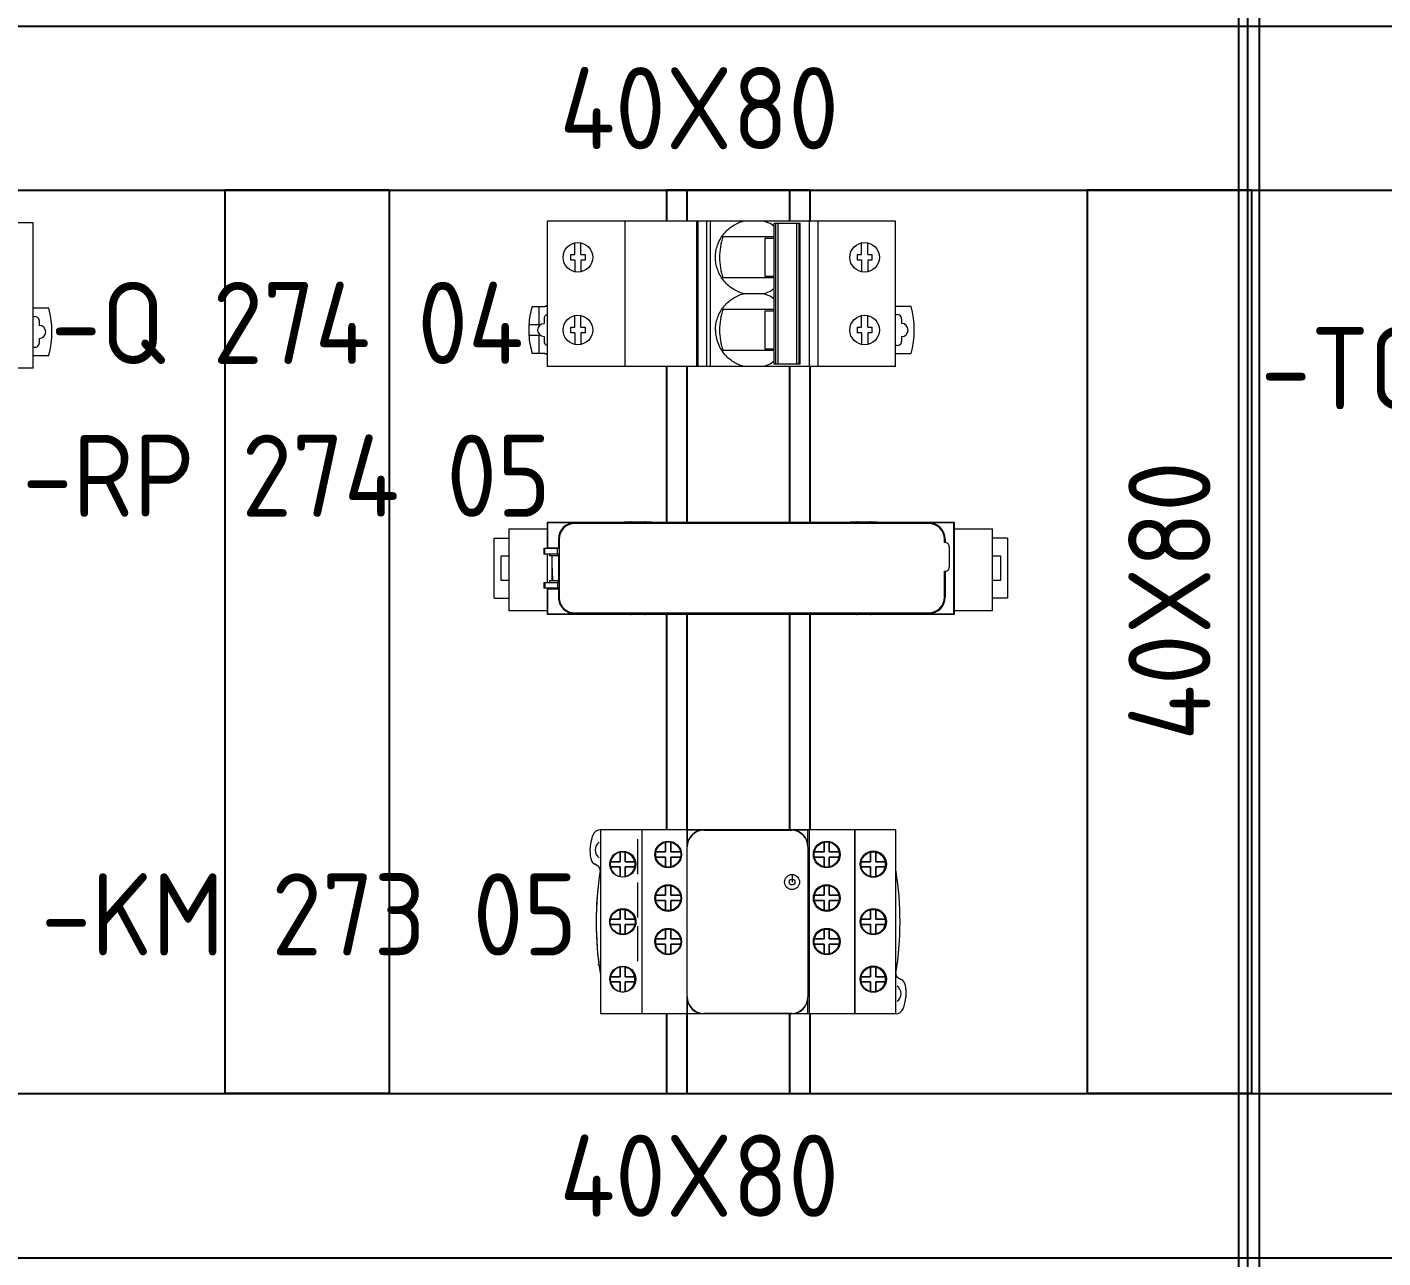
# Model space of a CAD drawing. Header units: millimetres. Extents: x 0 to 69574, y -5 to 41746.
# Drawn here: x 39266 to 39596.1, y 23139.4 to 23439.2 of the extents above; entities that cross this region are included whole.
import ezdxf
from ezdxf.enums import TextEntityAlignment as Align

# ---------------------------------------------------------------- set-up
doc = ezdxf.new("R2010")
doc.units = ezdxf.units.MM
doc.set_wipeout_variables(frame=1)
doc.layers.add('! NO PLOT !', color=7, linetype='Continuous', true_color=0xff75dd, plot=False)
doc.layers.add('000-PI-Oprema', color=30, linetype='Continuous', lineweight=5)
doc.layers.add('000-SI-Oprema', color=30, linetype='Continuous', lineweight=5)
for name, color, linetype in [('000-PI_TEXT', 7, 'Continuous'), ('002-PI-Kabelska kanalica', 150, 'Continuous'), ('004-PI-DIN Šina', 3, 'Continuous')]:
    doc.layers.add(name, color=color, linetype=linetype)
doc.styles.add('PI0', font='isocpeur.ttf', dxfattribs={"width": 0.9})

# ---------------------------------------------------------------- blocks, each defined once
blk = doc.blocks.new('8606.000_montažna')
at = {"layer": '! NO PLOT !'}
blk.add_line((51182.39, 38449.42), (51182.39, 36559.42), dxfattribs=at)
blk = doc.blocks.new('*U1086')
at = {"layer": '002-PI-Kabelska kanalica'}
for p, q in [((-20, -100), (-20, 470)), ((20, -100), (20, 470))]:
    blk.add_line(p, q, dxfattribs=at)
blk = doc.blocks.new('*U580')
at = {"layer": '002-PI-Kabelska kanalica'}
for p, q in [((-20, 120), (20, 120)), ((-20, -100), (-20, 120)), ((20, -100), (20, 120)), ((-20, -100), (20, -100))]:
    blk.add_line(p, q, dxfattribs=at)
blk = doc.blocks.new('*U581')
at = {"layer": '004-PI-DIN Šina'}
blk.add_lwpolyline([(220, -17.5), (220, 17.5), (0, 17.5), (0, -17.5)], close=True, dxfattribs=at)
for points in [[(0, 12.5), (220, 12.5)], [(0, -12.5), (220, -12.5)]]:
    blk.add_lwpolyline(points, dxfattribs=at)
blk = doc.blocks.new('spojnica')
at = {"layer": '! NO PLOT !', "transparency": 33554687}
for p, q in [((44763.49, 28809.4), (44763.49, 26919.4)), ((44768.49, 28811.5), (44768.49, 26919.4))]:
    blk.add_line(p, q, dxfattribs=at)
blk = doc.blocks.new('XPSBAC14AC')
blk.add_wipeout([(51947.94, 38327.31), (51951.03, 38327.31), (51951.03, 38330.91), (51965.63, 38330.91), (51965.63, 38327.31), (51967.94, 38327.31), (51967.94, 38317.9), (51969.58, 38317.9), (51969.58, 38218.9), (51967.94, 38218.9), (51967.94, 38209.5), (51965.63, 38209.5), (51965.63, 38205.9), (51951.03, 38205.9), (51951.03, 38209.5), (51947.94, 38209.5), (51947.94, 38218.9), (51947.08, 38218.9), (51947.08, 38317.9), (51947.94, 38317.9)]).dxf.layer = '000-PI-Oprema'
at = {"layer": '000-PI-Oprema'}
for p, q in [((51951.03, 38330.91), (51965.63, 38330.91)), ((51951.03, 38330.91), (51951.03, 38327.31)), ((51965.63, 38330.91), (51965.63, 38327.31)), ((51967.94, 38327.31), (51947.94, 38327.31)), ((51947.94, 38317.9), (51947.94, 38327.31)), ((51955.34, 38329.2), (51961.33, 38329.2)), ((51955.34, 38327.31), (51955.34, 38329.2)), ((51961.33, 38329.2), (51961.33, 38327.31)), ((51967.94, 38327.31), (51967.94, 38317.9)), ((51947.08, 38317.9), (51953.47, 38317.9)), ((51947.17, 38317.82), (51947.08, 38317.9)), ((51947.08, 38299.18), (51947.08, 38317.9)), ((51947.17, 38317.82), (51953.33, 38317.82)), ((51947.17, 38218.99), (51947.17, 38317.82)), ((51953.33, 38317.9), (51953.33, 38315.25)), ((51953.47, 38317.4), (51953.33, 38317.4)), ((51954.89, 38318.75), (51953.47, 38318.75)), ((51953.47, 38315.09), (51953.47, 38318.75)), ((51954.89, 38318.56), (51953.47, 38318.56)), ((51954.89, 38318.75), (51954.89, 38315.09)), ((51954.89, 38317.9), (51961.77, 38317.9)), ((51955.33, 38317.4), (51954.89, 38317.4)), ((51955.33, 38317.4), (51955.33, 38315.4)), ((51955.33, 38316.76), (51958.33, 38316.79)), ((51958.33, 38316.79), (51961.33, 38316.76)), ((51961.77, 38317.4), (51961.33, 38317.4)), ((51961.33, 38315.4), (51961.33, 38317.4)), ((51963.19, 38318.75), (51961.77, 38318.75)), ((51961.77, 38315.09), (51961.77, 38318.75)), ((51961.77, 38318.56), (51963.19, 38318.56)), ((51963.19, 38318.75), (51963.19, 38315.09)), ((51963.19, 38317.9), (51969.58, 38317.9)), ((51963.33, 38317.4), (51963.19, 38317.4)), ((51963.33, 38317.9), (51963.33, 38315.25)), ((51963.33, 38317.82), (51969.49, 38317.82)), ((51969.49, 38317.82), (51969.58, 38317.9)), ((51969.49, 38317.82), (51969.49, 38218.99)), ((51969.58, 38317.9), (51969.58, 38299.18)), ((51953.47, 38315.25), (51951.28, 38315.25)), ((51951.28, 38315.08), (51951.28, 38315.25)), ((51965.38, 38315.08), (51951.28, 38315.08)), ((51953.47, 38315.4), (51953.33, 38315.4)), ((51954.89, 38315.46), (51953.47, 38315.46)), ((51955.33, 38315.4), (51954.89, 38315.4)), ((51961.77, 38315.25), (51954.89, 38315.25)), ((51961.77, 38315.4), (51961.33, 38315.4)), ((51961.77, 38315.46), (51963.19, 38315.46)), ((51963.33, 38315.4), (51963.19, 38315.4)), ((51965.38, 38315.25), (51963.19, 38315.25)), ((51965.38, 38315.25), (51965.38, 38315.08)), ((51947.28, 38311.25), (51947.45, 38311.25)), ((51947.28, 38311.25), (51947.28, 38225.05)), ((51947.45, 38311.25), (51947.45, 38225.05)), ((51969.21, 38311.25), (51969.38, 38311.25)), ((51969.21, 38225.05), (51969.21, 38311.25)), ((51969.38, 38225.05), (51969.38, 38311.25)), ((51947.14, 38300.15), (51947.08, 38300.15)), ((51969.58, 38300.15), (51969.53, 38300.15)), ((51947.02, 38297.5), (51947.11, 38297.5)), ((51947.02, 38294.3), (51947.02, 38297.5)), ((51947.06, 38299.15), (51947.14, 38299.23)), ((51947.06, 38297.5), (51947.06, 38299.15)), ((51947.11, 38297.67), (51947.08, 38297.67)), ((51947.08, 38297.67), (51947.08, 38297.5)), ((51947.11, 38294.13), (51947.11, 38297.67)), ((51969.53, 38299.23), (51969.61, 38299.15)), ((51969.59, 38297.67), (51969.56, 38297.67)), ((51969.56, 38297.67), (51969.56, 38294.13)), ((51969.56, 38297.5), (51969.64, 38297.5)), ((51969.59, 38297.5), (51969.59, 38297.67)), ((51969.61, 38299.15), (51969.61, 38297.5)), ((51969.64, 38297.5), (51969.64, 38294.3)), ((51947.11, 38294.3), (51947.02, 38294.3)), ((51947.06, 38292.65), (51947.06, 38294.3)), ((51947.08, 38294.3), (51947.08, 38294.13)), ((51947.08, 38294.13), (51947.11, 38294.13)), ((51969.64, 38294.3), (51969.56, 38294.3)), ((51969.56, 38294.13), (51969.59, 38294.13)), ((51969.59, 38294.13), (51969.59, 38294.3)), ((51969.61, 38294.3), (51969.61, 38292.65)), ((51947.14, 38292.58), (51947.06, 38292.65)), ((51947.08, 38244.18), (51947.08, 38292.63)), ((51947.08, 38291.65), (51947.14, 38291.65)), ((51969.61, 38292.65), (51969.53, 38292.58)), ((51969.53, 38291.65), (51969.58, 38291.65)), ((51969.58, 38292.63), (51969.58, 38244.18)), ((51947.06, 38244.15), (51947.14, 38244.23)), ((51947.06, 38242.5), (51947.06, 38244.15)), ((51947.14, 38245.15), (51947.08, 38245.15)), ((51969.58, 38245.15), (51969.53, 38245.15)), ((51969.53, 38244.23), (51969.61, 38244.15)), ((51969.61, 38244.15), (51969.61, 38242.5)), ((51947.02, 38239.3), (51947.02, 38242.5)), ((51947.02, 38242.5), (51947.11, 38242.5)), ((51947.08, 38242.67), (51947.08, 38242.5)), ((51947.11, 38242.67), (51947.08, 38242.67)), ((51947.11, 38239.13), (51947.11, 38242.67)), ((51969.56, 38242.67), (51969.56, 38239.13)), ((51969.59, 38242.67), (51969.56, 38242.67)), ((51969.56, 38242.5), (51969.64, 38242.5)), ((51969.59, 38242.5), (51969.59, 38242.67)), ((51969.64, 38242.5), (51969.64, 38239.3)), ((51947.11, 38239.3), (51947.02, 38239.3)), ((51947.06, 38237.65), (51947.06, 38239.3)), ((51947.14, 38237.58), (51947.06, 38237.65)), ((51947.08, 38239.3), (51947.08, 38239.13)), ((51947.08, 38239.13), (51947.11, 38239.13)), ((51947.08, 38218.9), (51947.08, 38237.63)), ((51969.61, 38237.65), (51969.53, 38237.58)), ((51969.64, 38239.3), (51969.56, 38239.3)), ((51969.56, 38239.13), (51969.59, 38239.13)), ((51969.58, 38237.63), (51969.58, 38218.9)), ((51969.59, 38239.13), (51969.59, 38239.3)), ((51969.61, 38239.3), (51969.61, 38237.65)), ((51947.08, 38236.65), (51947.14, 38236.65)), ((51969.53, 38236.65), (51969.58, 38236.65)), ((51947.45, 38225.05), (51947.28, 38225.05)), ((51969.38, 38225.05), (51969.21, 38225.05)), ((51951.28, 38221.05), (51951.28, 38221.22)), ((51951.28, 38221.22), (51957.6, 38221.22)), ((51957.6, 38221.05), (51951.28, 38221.05)), ((51964.57, 38221.22), (51965.42, 38221.22)), ((51965.43, 38221.05), (51964.57, 38221.05)), ((51965.43, 38221.05), (51965.42, 38221.22)), ((51947.17, 38218.99), (51947.08, 38218.9)), ((51969.58, 38218.9), (51947.08, 38218.9)), ((51969.49, 38218.99), (51947.17, 38218.99)), ((51947.94, 38209.5), (51947.94, 38218.9)), ((51963.58, 38220.05), (51958.58, 38220.05)), ((51967.94, 38218.9), (51967.94, 38209.5)), ((51969.49, 38218.99), (51969.58, 38218.9)), ((51947.94, 38209.5), (51967.94, 38209.5)), ((51951.03, 38205.9), (51951.03, 38209.5)), ((51955.33, 38207.61), (51955.33, 38209.5)), ((51961.33, 38207.61), (51955.33, 38207.61)), ((51961.33, 38209.5), (51961.33, 38207.61)), ((51965.63, 38205.9), (51965.63, 38209.5)), ((51965.63, 38205.9), (51951.03, 38205.9))]:
    blk.add_line(p, q, dxfattribs=at)
for centre, radius, start, end in [((51976.28, 37111.64), 1205.24, 90.85346, 90.99635), ((51951.28, 38311.25), 4, 90, 180), ((51951.28, 38311.25), 3.83, 90, 180), ((51965.38, 38311.25), 4, 0, 90), ((51965.38, 38311.25), 3.83, 0, 90), ((51951.28, 38225.05), 4, 180, 270), ((51951.28, 38225.05), 3.83, 180, 270), ((51965.38, 38225.05), 3.83, 270.6387, 0), ((51965.38, 38225.05), 4, 270.625, 0), ((51958.58, 38221.05), 1, 170.1939, 270), ((51963.58, 38221.05), 0.998, 270, 9.9366)]:
    blk.add_arc(centre, radius, start, end, dxfattribs=at)
for points, knots in [([(51947.14, 38299.69), (51947.14, 38299.72), (51947.14, 38299.78), (51947.14, 38299.87), (51947.14, 38299.94), (51947.14, 38300.01), (51947.14, 38300.06), (51947.14, 38300.1), (51947.14, 38300.12), (51947.14, 38300.13), (51947.14, 38300.14), (51947.14, 38300.15), (51947.14, 38300.15), (51947.14, 38300.15)], [0, 0, 0, 0, 0.193096, 0.38017, 0.553085, 0.705022, 0.829881, 0.880646, 0.922911, 0.956185, 0.980215, 0.994834, 1, 1, 1, 1]), ([(51969.53, 38300.15), (51969.53, 38300.15), (51969.53, 38300.15), (51969.53, 38300.14), (51969.53, 38300.13), (51969.53, 38300.12), (51969.53, 38300.1), (51969.52, 38300.06), (51969.52, 38300.01), (51969.52, 38299.94), (51969.52, 38299.87), (51969.52, 38299.78), (51969.52, 38299.72), (51969.52, 38299.69)], [0, 0, 0, 0, 0.005166, 0.019785, 0.043815, 0.077089, 0.119354, 0.170119, 0.294978, 0.446915, 0.61983, 0.806904, 1, 1, 1, 1]), ([(51947.14, 38299.23), (51947.14, 38299.23), (51947.14, 38299.24), (51947.14, 38299.24), (51947.14, 38299.25), (51947.14, 38299.28), (51947.14, 38299.32), (51947.14, 38299.37), (51947.14, 38299.44), (51947.14, 38299.55), (51947.14, 38299.63), (51947.14, 38299.69)], [0, 0, 0, 0, 0.00666, 0.022616, 0.047761, 0.081913, 0.175972, 0.300944, 0.452175, 0.623721, 1, 1, 1, 1]), ([(51969.52, 38299.69), (51969.52, 38299.63), (51969.52, 38299.55), (51969.52, 38299.44), (51969.52, 38299.37), (51969.52, 38299.32), (51969.53, 38299.28), (51969.53, 38299.25), (51969.53, 38299.24), (51969.53, 38299.24), (51969.53, 38299.23), (51969.53, 38299.23)], [0, 0, 0, 0, 0.376279, 0.547825, 0.699056, 0.824028, 0.918087, 0.952239, 0.977384, 0.99334, 1, 1, 1, 1]), ([(51947.14, 38292.11), (51947.14, 38292.17), (51947.14, 38292.26), (51947.14, 38292.36), (51947.14, 38292.43), (51947.14, 38292.49), (51947.14, 38292.53), (51947.14, 38292.55), (51947.14, 38292.56), (51947.14, 38292.57), (51947.14, 38292.58), (51947.14, 38292.58)], [0, 0, 0, 0, 0.37628, 0.547819, 0.699055, 0.824029, 0.918087, 0.952239, 0.977384, 0.99334, 1, 1, 1, 1]), ([(51947.14, 38291.65), (51947.14, 38291.65), (51947.14, 38291.66), (51947.14, 38291.66), (51947.14, 38291.68), (51947.14, 38291.69), (51947.14, 38291.71), (51947.14, 38291.74), (51947.14, 38291.79), (51947.14, 38291.86), (51947.14, 38291.94), (51947.14, 38292.03), (51947.14, 38292.08), (51947.14, 38292.11)], [0, 0, 0, 0, 0.005166, 0.019784, 0.043814, 0.077089, 0.119356, 0.170122, 0.294977, 0.4469, 0.619834, 0.806964, 1, 1, 1, 1]), ([(51969.53, 38292.58), (51969.53, 38292.58), (51969.53, 38292.57), (51969.53, 38292.56), (51969.53, 38292.55), (51969.53, 38292.53), (51969.52, 38292.49), (51969.52, 38292.43), (51969.52, 38292.36), (51969.52, 38292.26), (51969.52, 38292.17), (51969.52, 38292.11)], [0, 0, 0, 0, 0.00666, 0.022616, 0.047761, 0.081913, 0.175972, 0.300945, 0.452176, 0.623721, 1, 1, 1, 1]), ([(51969.52, 38292.11), (51969.52, 38292.08), (51969.52, 38292.03), (51969.52, 38291.94), (51969.52, 38291.86), (51969.52, 38291.79), (51969.52, 38291.74), (51969.53, 38291.71), (51969.53, 38291.69), (51969.53, 38291.68), (51969.53, 38291.66), (51969.53, 38291.66), (51969.53, 38291.65), (51969.53, 38291.65)], [0, 0, 0, 0, 0.193096, 0.38017, 0.553085, 0.705023, 0.829882, 0.880646, 0.922912, 0.956185, 0.980215, 0.994834, 1, 1, 1, 1]), ([(51947.14, 38244.69), (51947.14, 38244.72), (51947.14, 38244.78), (51947.14, 38244.87), (51947.14, 38244.94), (51947.14, 38245.01), (51947.14, 38245.06), (51947.14, 38245.1), (51947.14, 38245.12), (51947.14, 38245.13), (51947.14, 38245.14), (51947.14, 38245.15), (51947.14, 38245.15), (51947.14, 38245.15)], [0, 0, 0, 0, 0.193096, 0.38017, 0.553085, 0.705022, 0.829881, 0.880646, 0.922911, 0.956185, 0.980215, 0.994834, 1, 1, 1, 1]), ([(51947.14, 38244.23), (51947.14, 38244.23), (51947.14, 38244.24), (51947.14, 38244.24), (51947.14, 38244.25), (51947.14, 38244.28), (51947.14, 38244.32), (51947.14, 38244.37), (51947.14, 38244.44), (51947.14, 38244.55), (51947.14, 38244.63), (51947.14, 38244.69)], [0, 0, 0, 0, 0.00666, 0.022616, 0.047761, 0.081913, 0.175972, 0.300944, 0.452175, 0.623721, 1, 1, 1, 1]), ([(51969.53, 38245.15), (51969.53, 38245.15), (51969.53, 38245.15), (51969.53, 38245.14), (51969.53, 38245.13), (51969.53, 38245.12), (51969.53, 38245.1), (51969.52, 38245.06), (51969.52, 38245.01), (51969.52, 38244.94), (51969.52, 38244.87), (51969.52, 38244.78), (51969.52, 38244.72), (51969.52, 38244.69)], [0, 0, 0, 0, 0.005166, 0.019785, 0.043815, 0.077089, 0.119354, 0.170119, 0.294978, 0.446915, 0.61983, 0.806904, 1, 1, 1, 1]), ([(51969.52, 38244.69), (51969.52, 38244.63), (51969.52, 38244.55), (51969.52, 38244.44), (51969.52, 38244.37), (51969.52, 38244.32), (51969.53, 38244.28), (51969.53, 38244.25), (51969.53, 38244.24), (51969.53, 38244.24), (51969.53, 38244.23), (51969.53, 38244.23)], [0, 0, 0, 0, 0.376279, 0.547825, 0.699056, 0.824028, 0.918087, 0.952239, 0.977384, 0.99334, 1, 1, 1, 1]), ([(51947.14, 38237.11), (51947.14, 38237.17), (51947.14, 38237.26), (51947.14, 38237.36), (51947.14, 38237.43), (51947.14, 38237.49), (51947.14, 38237.53), (51947.14, 38237.55), (51947.14, 38237.56), (51947.14, 38237.57), (51947.14, 38237.58), (51947.14, 38237.58)], [0, 0, 0, 0, 0.37628, 0.547819, 0.699055, 0.824029, 0.918087, 0.952239, 0.977384, 0.99334, 1, 1, 1, 1]), ([(51947.14, 38236.65), (51947.14, 38236.65), (51947.14, 38236.66), (51947.14, 38236.66), (51947.14, 38236.68), (51947.14, 38236.69), (51947.14, 38236.71), (51947.14, 38236.74), (51947.14, 38236.79), (51947.14, 38236.86), (51947.14, 38236.94), (51947.14, 38237.03), (51947.14, 38237.08), (51947.14, 38237.11)], [0, 0, 0, 0, 0.005166, 0.019784, 0.043814, 0.077089, 0.119356, 0.170122, 0.294977, 0.4469, 0.619834, 0.806964, 1, 1, 1, 1]), ([(51969.53, 38237.58), (51969.53, 38237.58), (51969.53, 38237.57), (51969.53, 38237.56), (51969.53, 38237.55), (51969.53, 38237.53), (51969.52, 38237.49), (51969.52, 38237.43), (51969.52, 38237.36), (51969.52, 38237.26), (51969.52, 38237.17), (51969.52, 38237.11)], [0, 0, 0, 0, 0.00666, 0.022616, 0.047761, 0.081913, 0.175972, 0.300945, 0.452176, 0.623721, 1, 1, 1, 1]), ([(51969.52, 38237.11), (51969.52, 38237.08), (51969.52, 38237.03), (51969.52, 38236.94), (51969.52, 38236.86), (51969.52, 38236.79), (51969.52, 38236.74), (51969.53, 38236.71), (51969.53, 38236.69), (51969.53, 38236.68), (51969.53, 38236.66), (51969.53, 38236.66), (51969.53, 38236.65), (51969.53, 38236.65)], [0, 0, 0, 0, 0.193096, 0.38017, 0.553085, 0.705023, 0.829882, 0.880646, 0.922912, 0.956185, 0.980215, 0.994834, 1, 1, 1, 1])]:
    blk.add_open_spline(points, degree=3, knots=knots, dxfattribs=at)
blk = doc.blocks.new('A9F74206')
at = {"layer": '000-PI-Oprema'}
for p, q in [((43768.51, 37223.54), (43768.51, 37225.18)), ((43772.96, 37226), (43772.96, 37223.54)), ((43775.46, 37223.54), (43775.46, 37226)), ((43779.91, 37225.19), (43779.91, 37223.54)), ((43772.96, 37223.54), (43768.51, 37223.54)), ((43779.91, 37223.54), (43775.46, 37223.54))]:
    blk.add_line(p, q, dxfattribs=at)
for centre, radius, start, end in [((43774.23, 37206.69), 19.35, 93.7668, 107.1978), ((43774.23, 37206.69), 19.35, 86.3591, 93.7668), ((43774.23, 37206.69), 19.35, 72.9337, 86.3591), ((43774.21, 37154.14), 22, 254.849, 285.151)]:
    blk.add_arc(centre, radius, start, end, dxfattribs=at)
at = {"ltscale": 0.25}
blk.add_wipeout([(43765.36, 37221.54), (43800.76, 37221.54), (43800.76, 37136.74), (43765.36, 37136.74)], dxfattribs=at).dxf.layer = '000-PI-Oprema'
at = {"layer": '000-PI-Oprema'}
for p, q in [((43765.36, 37136.74), (43765.36, 37221.54)), ((43800.76, 37221.54), (43765.36, 37221.54)), ((43768.51, 37222.11), (43768.51, 37223.54)), ((43772.66, 37222.31), (43771.46, 37222.31)), ((43776.96, 37222.31), (43775.76, 37222.31)), ((43779.91, 37223.54), (43779.91, 37222.11)), ((43800.76, 37136.74), (43800.76, 37221.54)), ((43773.51, 37214.81), (43770.69, 37214.81)), ((43773.51, 37214.81), (43773.51, 37215.81)), ((43773.51, 37215.81), (43774.91, 37215.81)), ((43774.91, 37215.81), (43774.91, 37214.81)), ((43774.91, 37214.81), (43777.73, 37214.81)), ((43791.21, 37214.81), (43788.39, 37214.81)), ((43791.21, 37214.81), (43791.21, 37215.81)), ((43791.21, 37215.81), (43792.61, 37215.81)), ((43792.61, 37215.81), (43792.61, 37214.81)), ((43792.61, 37214.81), (43795.43, 37214.81)), ((43773.51, 37213.31), (43770.69, 37213.31)), ((43773.51, 37212.31), (43773.51, 37213.31)), ((43774.91, 37212.31), (43773.51, 37212.31)), ((43774.91, 37213.31), (43774.91, 37212.31)), ((43774.91, 37213.31), (43777.73, 37213.31)), ((43791.21, 37213.31), (43788.39, 37213.31)), ((43791.21, 37212.31), (43791.21, 37213.31)), ((43792.61, 37212.31), (43791.21, 37212.31)), ((43792.61, 37213.31), (43792.61, 37212.31)), ((43792.61, 37213.31), (43795.43, 37213.31)), ((43800.76, 37202.64), (43765.36, 37202.64)), ((43800.76, 37185.14), (43765.36, 37185.14)), ((43765.36, 37184.74), (43800.76, 37184.74)), ((43765.36, 37182.64), (43800.76, 37182.64)), ((43800.76, 37181.84), (43765.36, 37181.84)), ((43769.21, 37166.23), (43769.21, 37178.78)), ((43779.21, 37166.23), (43779.21, 37178.78)), ((43786.91, 37166.23), (43786.91, 37178.78)), ((43796.91, 37166.23), (43796.91, 37178.78)), ((43783.06, 37168.72), (43783.06, 37173.72)), ((43769.56, 37166.23), (43769.56, 37168.44)), ((43769.56, 37168.44), (43778.86, 37168.44)), ((43778.86, 37168.44), (43778.86, 37166.23)), ((43787.26, 37168.44), (43796.56, 37168.44)), ((43787.26, 37166.23), (43787.26, 37168.44)), ((43796.56, 37168.44), (43796.56, 37166.23)), ((43765.91, 37159.95), (43765.91, 37166.23)), ((43765.91, 37166.23), (43800.21, 37166.23)), ((43800.21, 37165.96), (43765.91, 37165.96)), ((43800.21, 37165.39), (43765.91, 37165.39)), ((43800.21, 37166.23), (43800.21, 37159.95)), ((43765.36, 37157.64), (43800.76, 37157.64)), ((43800.21, 37160.79), (43765.91, 37160.79)), ((43765.91, 37160.16), (43800.21, 37160.16)), ((43765.91, 37159.95), (43800.21, 37159.95)), ((43800.76, 37155.63), (43765.36, 37155.63)), ((43773.51, 37144.99), (43770.69, 37144.99)), ((43773.51, 37145.99), (43774.91, 37145.99)), ((43773.51, 37144.99), (43773.51, 37145.99)), ((43774.91, 37145.99), (43774.91, 37144.99)), ((43774.91, 37144.99), (43777.73, 37144.99)), ((43791.21, 37144.99), (43788.39, 37144.99)), ((43791.21, 37145.99), (43792.61, 37145.99)), ((43791.21, 37144.99), (43791.21, 37145.99)), ((43792.61, 37145.99), (43792.61, 37144.99)), ((43792.61, 37144.99), (43795.43, 37144.99)), ((43773.51, 37143.49), (43770.69, 37143.49)), ((43773.51, 37142.49), (43773.51, 37143.49)), ((43774.91, 37142.49), (43773.51, 37142.49)), ((43774.91, 37143.49), (43777.73, 37143.49)), ((43774.91, 37143.49), (43774.91, 37142.49)), ((43791.21, 37143.49), (43788.39, 37143.49)), ((43791.21, 37142.49), (43791.21, 37143.49)), ((43792.61, 37142.49), (43791.21, 37142.49)), ((43792.61, 37143.49), (43795.43, 37143.49)), ((43792.61, 37143.49), (43792.61, 37142.49)), ((43765.36, 37136.74), (43800.76, 37136.74)), ((43768.46, 37136.74), (43768.46, 37132.91)), ((43772.61, 37135.24), (43771.46, 37135.24)), ((43776.96, 37135.24), (43775.81, 37135.24)), ((43779.96, 37132.91), (43779.96, 37136.74))]:
    blk.add_line(p, q, dxfattribs=at)
for points in [[(43766.62, 37166.23), (43765.95, 37167.15), (43765.36, 37168.72)], [(43783.06, 37168.72), (43782.43, 37167.05), (43781.81, 37166.23)], [(43784.31, 37166.23), (43783.68, 37167.09), (43783.06, 37168.72)], [(43800.76, 37168.72), (43800.12, 37167.04), (43799.51, 37166.23)]]:
    blk.add_lwpolyline(points, dxfattribs=at)
for centre in [(43774.21, 37214.06), (43791.91, 37214.06), (43774.21, 37144.24), (43791.91, 37144.24)]:
    blk.add_circle(centre, 3.6, dxfattribs=at)
for centre, radius, start, end in [((43767.51, 37222.33), 0.997, 308.5163, 347.0319), ((43767.51, 37222.33), 0.997, 347.0631, 359.9849), ((43771.46, 37221.31), 1, 90.0557, 166.524), ((43776.96, 37221.31), 1, 13.4739, 89.9443), ((43780.91, 37222.33), 0.998, 180.0152, 192.8736), ((43780.91, 37222.33), 0.997, 192.9049, 231.4838), ((43771.46, 37136.24), 1, 149.9964, 270), ((43774.21, 37135.24), 1.6, 180, 0), ((43776.96, 37136.24), 1, 270, 30.0038)]:
    blk.add_arc(centre, radius, start, end, dxfattribs=at)
blk.add_ellipse((43774.21, 37222.31), major_axis=(0, 1.55), ratio=0.997493, start_param=-1.570796, end_param=1.570796, dxfattribs=at)
for points, knots in [([(43768.51, 37222.11), (43768.51, 37222.01), (43768.48, 37221.8), (43768.39, 37221.62), (43768.33, 37221.53)], [0, 0, 0, 0, 0.500039, 1, 1, 1, 1]), ([(43780.09, 37221.53), (43780.03, 37221.62), (43779.94, 37221.8), (43779.91, 37222.01), (43779.91, 37222.11)], [0, 0, 0, 0, 0.499961, 1, 1, 1, 1]), ([(43765.36, 37173.72), (43765.48, 37174.14), (43765.77, 37174.96), (43766.37, 37176.13), (43767.12, 37177.2), (43767.72, 37177.84), (43768.04, 37178.14)], [0, 0, 0, 0, 0.249803, 0.499808, 0.749905, 1, 1, 1, 1]), ([(43774.21, 37180.56), (43773.65, 37180.56), (43772.52, 37180.45), (43770.88, 37179.98), (43769.36, 37179.21), (43768.46, 37178.52), (43768.04, 37178.14)], [0, 0, 0, 0, 0.249983, 0.499973, 0.749982, 1, 1, 1, 1]), ([(43774.21, 37179.55), (43773.35, 37179.55), (43771.66, 37179.42), (43770, 37179.04), (43769.21, 37178.78)], [0, 0, 0, 0, 0.509146, 1, 1, 1, 1]), ([(43774.21, 37180.56), (43774.71, 37180.56), (43775.47, 37180.5), (43776.45, 37180.29), (43777.41, 37180), (43778.56, 37179.49), (43779.82, 37178.67), (43780.93, 37177.65), (43781.86, 37176.46), (43782.59, 37175.14), (43782.93, 37174.2), (43783.06, 37173.72)], [0, 0, 0, 0, 0.125046, 0.187644, 0.250209, 0.375224, 0.500253, 0.625262, 0.750232, 0.875163, 1, 1, 1, 1]), ([(43779.21, 37178.78), (43778.42, 37179.04), (43776.77, 37179.42), (43775.07, 37179.55), (43774.21, 37179.55)], [0, 0, 0, 0, 0.490854, 1, 1, 1, 1]), ([(43783.06, 37173.72), (43783.19, 37174.2), (43783.54, 37175.14), (43784.26, 37176.46), (43785.2, 37177.65), (43786.31, 37178.67), (43787.57, 37179.49), (43788.95, 37180.1), (43790.41, 37180.47), (43791.41, 37180.56), (43791.91, 37180.56)], [0, 0, 0, 0, 0.124861, 0.249813, 0.374793, 0.499813, 0.624849, 0.749888, 0.874952, 1, 1, 1, 1]), ([(43791.91, 37179.55), (43791.05, 37179.55), (43789.36, 37179.42), (43787.7, 37179.04), (43786.91, 37178.78)], [0, 0, 0, 0, 0.509146, 1, 1, 1, 1]), ([(43791.91, 37180.56), (43792.41, 37180.56), (43793.17, 37180.5), (43794.15, 37180.29), (43795.11, 37180), (43796.26, 37179.49), (43797.52, 37178.67), (43798.63, 37177.65), (43799.56, 37176.46), (43800.29, 37175.14), (43800.63, 37174.2), (43800.76, 37173.72)], [0, 0, 0, 0, 0.125046, 0.187644, 0.250209, 0.375224, 0.500253, 0.625262, 0.750232, 0.875163, 1, 1, 1, 1]), ([(43796.91, 37178.78), (43796.12, 37179.04), (43794.47, 37179.42), (43792.77, 37179.55), (43791.91, 37179.55)], [0, 0, 0, 0, 0.490854, 1, 1, 1, 1])]:
    blk.add_open_spline(points, degree=3, knots=knots, dxfattribs=at)
blk = doc.blocks.new('LC1D12E7')
at = {"layer": '000-SI-Oprema'}
blk.add_line((44635.39, 32014.77), (44633.39, 32014.77), dxfattribs=at)
for centre, start, end in [((44669.19, 32081.72), 67.9757, 101.8653), ((44669.19, 32081.72), 67.9757, 101.8653), ((44634.39, 32024.72), 247.9757, 264.268), ((44634.39, 32024.72), 264.9205, 274.6032), ((44634.39, 32024.72), 275.732, 281.8653)]:
    blk.add_arc(centre, 10, start, end, dxfattribs=at)
at = {"ltscale": 0.25}
blk.add_wipeout([(44629.39, 32089.17), (44674.19, 32089.17), (44674.19, 32017.22), (44629.39, 32017.22)], dxfattribs=at).dxf.layer = '000-PI-Oprema'
at = {"layer": '000-SI-Oprema'}
for p, q in [((44665.33, 32089.73), (44665.81, 32090.55)), ((44665.33, 32089.73), (44665.81, 32090.55)), ((44629.39, 32017.22), (44629.39, 32089.17)), ((44674.19, 32089.17), (44629.39, 32089.17)), ((44674.19, 32089.17), (44629.39, 32089.17)), ((44637.16, 32086.73), (44637.16, 32084.4)), ((44637.16, 32084.4), (44637.16, 32086.73)), ((44638.42, 32086.73), (44638.42, 32084.4)), ((44638.42, 32084.4), (44638.42, 32086.73)), ((44641.29, 32089.53), (44641.29, 32089.82)), ((44651.16, 32086.73), (44651.16, 32084.4)), ((44651.16, 32084.4), (44651.16, 32086.73)), ((44652.42, 32086.73), (44652.42, 32084.4)), ((44652.42, 32084.4), (44652.42, 32086.73)), ((44665.16, 32086.73), (44665.16, 32084.4)), ((44665.16, 32084.4), (44665.16, 32086.73)), ((44666.42, 32086.73), (44666.42, 32084.4)), ((44666.42, 32084.4), (44666.42, 32086.73)), ((44674.19, 32017.22), (44674.19, 32089.17)), ((44637.16, 32084.4), (44634.83, 32084.4)), ((44634.83, 32084.4), (44637.16, 32084.4)), ((44640.75, 32084.4), (44638.42, 32084.4)), ((44638.42, 32084.4), (44640.75, 32084.4)), ((44651.16, 32084.4), (44648.83, 32084.4)), ((44648.83, 32084.4), (44651.16, 32084.4)), ((44654.75, 32084.4), (44652.42, 32084.4)), ((44652.42, 32084.4), (44654.75, 32084.4)), ((44665.16, 32084.4), (44662.83, 32084.4)), ((44662.83, 32084.4), (44665.16, 32084.4)), ((44668.75, 32084.4), (44666.42, 32084.4)), ((44666.42, 32084.4), (44668.75, 32084.4)), ((44637.16, 32083.14), (44634.83, 32083.14)), ((44634.83, 32083.14), (44637.16, 32083.14)), ((44637.16, 32083.14), (44637.16, 32080.82)), ((44637.16, 32080.82), (44637.16, 32083.14)), ((44638.42, 32083.14), (44638.42, 32080.82)), ((44638.42, 32080.82), (44638.42, 32083.14)), ((44640.75, 32083.14), (44638.42, 32083.14)), ((44638.42, 32083.14), (44640.75, 32083.14)), ((44650.74, 32080.17), (44642.24, 32080.17)), ((44651.16, 32083.14), (44648.83, 32083.14)), ((44648.83, 32083.14), (44651.16, 32083.14)), ((44651.16, 32083.14), (44651.16, 32080.82)), ((44651.16, 32080.82), (44651.16, 32083.14)), ((44652.42, 32083.14), (44652.42, 32080.82)), ((44652.42, 32080.82), (44652.42, 32083.14)), ((44654.75, 32083.14), (44652.42, 32083.14)), ((44652.42, 32083.14), (44654.75, 32083.14)), ((44661.34, 32080.17), (44652.84, 32080.17)), ((44665.16, 32083.14), (44662.83, 32083.14)), ((44662.83, 32083.14), (44665.16, 32083.14)), ((44671.94, 32080.17), (44663.44, 32080.17)), ((44665.16, 32083.14), (44665.16, 32080.82)), ((44665.16, 32080.82), (44665.16, 32083.14)), ((44666.42, 32083.14), (44666.42, 32080.82)), ((44666.42, 32080.82), (44666.42, 32083.14)), ((44668.75, 32083.14), (44666.42, 32083.14)), ((44666.42, 32083.14), (44668.75, 32083.14)), ((44674.19, 32079.12), (44629.39, 32079.12)), ((44646.36, 32075.66), (44646.36, 32073.3)), ((44646.36, 32073.3), (44646.36, 32075.66)), ((44647.62, 32075.66), (44647.62, 32073.3)), ((44647.62, 32073.3), (44647.62, 32075.66)), ((44656.96, 32075.66), (44656.96, 32073.3)), ((44656.96, 32073.3), (44656.96, 32075.66)), ((44658.25, 32075.65), (44658.25, 32073.3)), ((44658.25, 32073.3), (44658.25, 32075.65)), ((44667.56, 32075.66), (44667.56, 32073.3)), ((44667.56, 32073.3), (44667.56, 32075.66)), ((44668.82, 32075.66), (44668.82, 32073.3)), ((44668.82, 32073.3), (44668.82, 32075.66)), ((44646.36, 32073.3), (44644.01, 32073.3)), ((44644.01, 32073.3), (44646.36, 32073.3)), ((44646.36, 32072.04), (44644.01, 32072.04)), ((44644.01, 32072.04), (44646.36, 32072.04)), ((44646.36, 32072.04), (44646.36, 32069.69)), ((44646.36, 32069.69), (44646.36, 32072.04)), ((44649.97, 32073.3), (44647.62, 32073.3)), ((44647.62, 32073.3), (44649.97, 32073.3)), ((44647.62, 32072.04), (44647.62, 32069.69)), ((44647.62, 32069.69), (44647.62, 32072.04)), ((44649.97, 32072.04), (44647.62, 32072.04)), ((44647.62, 32072.04), (44649.97, 32072.04)), ((44656.96, 32073.3), (44654.61, 32073.3)), ((44654.61, 32073.3), (44656.96, 32073.3)), ((44656.96, 32072.04), (44654.61, 32072.04)), ((44654.61, 32072.04), (44656.96, 32072.04)), ((44656.96, 32072.04), (44656.96, 32069.69)), ((44656.96, 32069.69), (44656.96, 32072.04)), ((44660.57, 32073.3), (44658.25, 32073.3)), ((44658.25, 32073.3), (44660.57, 32073.3)), ((44658.25, 32072.04), (44658.25, 32069.7)), ((44658.25, 32069.7), (44658.25, 32072.04)), ((44660.57, 32072.04), (44658.25, 32072.04)), ((44658.25, 32072.04), (44660.57, 32072.04)), ((44667.56, 32073.3), (44665.21, 32073.3)), ((44665.21, 32073.3), (44667.56, 32073.3)), ((44667.56, 32072.04), (44665.21, 32072.04)), ((44665.21, 32072.04), (44667.56, 32072.04)), ((44667.56, 32072.04), (44667.56, 32069.69)), ((44667.56, 32069.69), (44667.56, 32072.04)), ((44671.17, 32073.3), (44668.82, 32073.3)), ((44668.82, 32073.3), (44671.17, 32073.3)), ((44668.82, 32072.04), (44668.82, 32069.69)), ((44668.82, 32069.69), (44668.82, 32072.04)), ((44671.17, 32072.04), (44668.82, 32072.04)), ((44668.82, 32072.04), (44671.17, 32072.04)), ((44629.39, 32068.02), (44674.19, 32068.02)), ((44629.49, 32068.02), (44629.49, 32064.02)), ((44633.49, 32068.02), (44629.49, 32068.02)), ((44674.09, 32068.02), (44670.09, 32068.02)), ((44674.09, 32064.02), (44674.09, 32068.02)), ((44629.49, 32042.67), (44629.49, 32064.02)), ((44674.09, 32064.02), (44674.09, 32042.67)), ((44674.19, 32042.67), (44674.19, 32064.02)), ((44629.49, 32042.67), (44629.49, 32038.67)), ((44663.32, 32042.51), (44661.49, 32042.51)), ((44674.09, 32038.67), (44674.09, 32042.67)), ((44674.19, 32038.36), (44629.39, 32038.36)), ((44629.49, 32038.67), (44633.49, 32038.67)), ((44670.09, 32038.67), (44633.49, 32038.67)), ((44646.36, 32037.06), (44646.36, 32034.7)), ((44646.36, 32034.7), (44646.36, 32037.06)), ((44647.62, 32037.06), (44647.62, 32034.7)), ((44647.62, 32034.7), (44647.62, 32037.06)), ((44656.96, 32037.06), (44656.96, 32034.7)), ((44656.96, 32034.7), (44656.96, 32037.06)), ((44658.25, 32037.05), (44658.25, 32034.7)), ((44658.25, 32034.7), (44658.25, 32037.05)), ((44667.56, 32037.06), (44667.56, 32034.7)), ((44667.56, 32034.7), (44667.56, 32037.06)), ((44668.82, 32037.06), (44668.82, 32034.7)), ((44668.82, 32034.7), (44668.82, 32037.06)), ((44670.09, 32038.67), (44674.09, 32038.67)), ((44646.36, 32034.7), (44644.01, 32034.7)), ((44644.01, 32034.7), (44646.36, 32034.7)), ((44649.97, 32034.7), (44647.62, 32034.7)), ((44647.62, 32034.7), (44649.97, 32034.7)), ((44656.96, 32034.7), (44654.61, 32034.7)), ((44654.61, 32034.7), (44656.96, 32034.7)), ((44660.57, 32034.7), (44658.25, 32034.7)), ((44658.25, 32034.7), (44660.57, 32034.7)), ((44667.56, 32034.7), (44665.21, 32034.7)), ((44665.21, 32034.7), (44667.56, 32034.7)), ((44671.17, 32034.7), (44668.82, 32034.7)), ((44668.82, 32034.7), (44671.17, 32034.7)), ((44646.36, 32033.44), (44644.01, 32033.44)), ((44644.01, 32033.44), (44646.36, 32033.44)), ((44646.36, 32033.44), (44646.36, 32031.09)), ((44646.36, 32031.09), (44646.36, 32033.44)), ((44649.97, 32033.44), (44647.62, 32033.44)), ((44647.62, 32033.44), (44649.97, 32033.44)), ((44647.62, 32033.44), (44647.62, 32031.09)), ((44647.62, 32031.09), (44647.62, 32033.44)), ((44656.96, 32033.44), (44654.61, 32033.44)), ((44654.61, 32033.44), (44656.96, 32033.44)), ((44656.96, 32033.44), (44656.96, 32031.09)), ((44656.96, 32031.09), (44656.96, 32033.44)), ((44660.57, 32033.44), (44658.25, 32033.44)), ((44658.25, 32033.44), (44660.57, 32033.44)), ((44658.25, 32033.44), (44658.25, 32031.1)), ((44658.25, 32031.1), (44658.25, 32033.44)), ((44667.56, 32033.44), (44665.21, 32033.44)), ((44665.21, 32033.44), (44667.56, 32033.44)), ((44667.56, 32033.44), (44667.56, 32031.09)), ((44667.56, 32031.09), (44667.56, 32033.44)), ((44671.17, 32033.44), (44668.82, 32033.44)), ((44668.82, 32033.44), (44671.17, 32033.44)), ((44668.82, 32033.44), (44668.82, 32031.09)), ((44668.82, 32031.09), (44668.82, 32033.44)), ((44674.19, 32027.26), (44629.39, 32027.26)), ((44629.39, 32027.26), (44674.19, 32027.26)), ((44637.16, 32025.73), (44637.16, 32023.4)), ((44637.16, 32023.4), (44637.16, 32025.73)), ((44638.42, 32025.73), (44638.42, 32023.4)), ((44638.42, 32023.4), (44638.42, 32025.73)), ((44651.16, 32025.73), (44651.16, 32023.4)), ((44651.16, 32023.4), (44651.16, 32025.73)), ((44652.42, 32025.73), (44652.42, 32023.4)), ((44652.42, 32023.4), (44652.42, 32025.73)), ((44665.16, 32025.73), (44665.16, 32023.4)), ((44665.16, 32023.4), (44665.16, 32025.73)), ((44666.42, 32025.73), (44666.42, 32023.4)), ((44666.42, 32023.4), (44666.42, 32025.73)), ((44637.16, 32023.4), (44634.83, 32023.4)), ((44634.83, 32023.4), (44637.16, 32023.4)), ((44637.16, 32022.14), (44634.83, 32022.14)), ((44634.83, 32022.14), (44637.16, 32022.14)), ((44637.16, 32022.14), (44637.16, 32019.82)), ((44637.16, 32019.82), (44637.16, 32022.14)), ((44640.75, 32023.4), (44638.42, 32023.4)), ((44638.42, 32023.4), (44640.75, 32023.4)), ((44640.75, 32022.14), (44638.42, 32022.14)), ((44638.42, 32022.14), (44640.75, 32022.14)), ((44638.42, 32022.14), (44638.42, 32019.82)), ((44638.42, 32019.82), (44638.42, 32022.14)), ((44651.16, 32023.4), (44648.83, 32023.4)), ((44648.83, 32023.4), (44651.16, 32023.4)), ((44651.16, 32022.14), (44648.83, 32022.14)), ((44648.83, 32022.14), (44651.16, 32022.14)), ((44651.16, 32022.14), (44651.16, 32019.82)), ((44651.16, 32019.82), (44651.16, 32022.14)), ((44654.75, 32023.4), (44652.42, 32023.4)), ((44652.42, 32023.4), (44654.75, 32023.4)), ((44654.75, 32022.14), (44652.42, 32022.14)), ((44652.42, 32022.14), (44654.75, 32022.14)), ((44652.42, 32022.14), (44652.42, 32019.82)), ((44652.42, 32019.82), (44652.42, 32022.14)), ((44665.16, 32023.4), (44662.83, 32023.4)), ((44662.83, 32023.4), (44665.16, 32023.4)), ((44665.16, 32022.14), (44662.83, 32022.14)), ((44662.83, 32022.14), (44665.16, 32022.14)), ((44665.16, 32022.14), (44665.16, 32019.82)), ((44665.16, 32019.82), (44665.16, 32022.14)), ((44668.75, 32023.4), (44666.42, 32023.4)), ((44666.42, 32023.4), (44668.75, 32023.4)), ((44668.75, 32022.14), (44666.42, 32022.14)), ((44666.42, 32022.14), (44668.75, 32022.14)), ((44666.42, 32022.14), (44666.42, 32019.82)), ((44666.42, 32019.82), (44666.42, 32022.14)), ((44629.39, 32017.22), (44674.19, 32017.22)), ((44638.24, 32016.72), (44637.77, 32015.9))]:
    blk.add_line(p, q, dxfattribs=at)
for centre, radius in [((44637.84, 32083.72), 3.17), ((44637.84, 32083.72), 3.17), ((44651.84, 32083.72), 3.2), ((44651.84, 32083.72), 3.2), ((44651.79, 32083.77), 3.02), ((44651.79, 32083.77), 3.02), ((44665.84, 32083.72), 3.17), ((44665.84, 32083.72), 3.17), ((44646.99, 32072.67), 3.25), ((44646.99, 32072.67), 3.25), ((44646.99, 32072.67), 3.05), ((44646.99, 32072.67), 3.05), ((44657.59, 32072.67), 3.25), ((44657.59, 32072.67), 3.25), ((44657.59, 32072.67), 3.05), ((44657.59, 32072.67), 3.05), ((44668.19, 32072.67), 3.25), ((44668.19, 32072.67), 3.25), ((44668.19, 32072.67), 3.05), ((44668.19, 32072.67), 3.05), ((44661.49, 32042.51), 1.83), ((44661.49, 32042.51), 0.7), ((44646.99, 32034.07), 3.25), ((44646.99, 32034.07), 3.25), ((44646.99, 32034.07), 3.05), ((44646.99, 32034.07), 3.05), ((44657.59, 32034.07), 3.25), ((44657.59, 32034.07), 3.25), ((44657.59, 32034.07), 3.05), ((44657.59, 32034.07), 3.05), ((44668.19, 32034.07), 3.25), ((44668.19, 32034.07), 3.25), ((44668.19, 32034.07), 3.05), ((44668.19, 32034.07), 3.05), ((44637.84, 32022.72), 3.2), ((44637.84, 32022.72), 3.2), ((44651.84, 32022.72), 3.2), ((44651.84, 32022.72), 3.2), ((44665.84, 32022.72), 3.2), ((44665.84, 32022.72), 3.2)]:
    blk.add_circle(centre, radius, dxfattribs=at)
for centre, radius, start, end in [((44651.79, 32010.22), 80, 80.9942, 99.2857), ((44651.79, 32010.22), 80, 80.9942, 98.8953), ((44667.54, 32089.55), 2, 101.8653, 150), ((44667.54, 32089.55), 2, 101.8653, 150), ((44669.29, 32088.22), 2.25, 33.3495, 146.5265), ((44672.19, 32089.14), 2, 0.8072, 67.9757), ((44672.19, 32089.14), 2, 0.9683, 67.9757), ((44637.79, 32083.77), 3.02, 146.4011, 141.1657), ((44637.79, 32083.77), 3.02, 141.5846, 132.569), ((44665.79, 32083.77), 3.02, 170.6639, 167.9793), ((44665.79, 32083.77), 3.02, 170.8964, 105.6), ((44665.79, 32083.77), 3.02, 112.3051, 167.9773), ((44664.47, 32090.23), 1, 260.9942, 330), ((44664.47, 32090.23), 1, 260.9942, 330), ((44633.39, 32064.02), 4, 90, 180), ((44633.49, 32064.02), 4, 90, 180), ((44670.09, 32064.02), 4, 0, 90), ((44670.19, 32064.02), 4, 0, 90), ((44633.39, 32042.67), 4, 180, 270), ((44633.49, 32042.67), 4, 180, 270), ((44670.09, 32042.67), 4, 270, 0), ((44670.19, 32042.67), 4, 270, 0), ((44637.74, 32022.83), 2.95, 128.3842, 141.809), ((44637.8, 32022.74), 3.06, 102.6541, 107.0317), ((44637.8, 32022.73), 3.07, 102.0687, 102.6575), ((44637.79, 32022.77), 3.03, 79.5231, 102.0498), ((44637.78, 32022.74), 3.06, 77.9669, 79.4836), ((44637.78, 32022.74), 3.06, 72.9694, 77.9705), ((44637.84, 32022.83), 2.95, 38.4536, 51.8375), ((44651.76, 32022.8), 2.99, 135.4209, 141.7685), ((44651.7, 32022.86), 2.9, 134.6066, 135.3923), ((44651.75, 32022.81), 2.98, 128.4122, 134.5818), ((44651.8, 32022.74), 3.06, 102.6541, 107.0317), ((44651.8, 32022.73), 3.07, 102.0327, 102.6575), ((44651.79, 32022.77), 3.03, 79.5231, 102.0133), ((44651.78, 32022.74), 3.06, 77.9309, 79.4836), ((44651.78, 32022.74), 3.06, 72.9693, 77.9345), ((44651.84, 32022.83), 2.95, 38.4536, 51.8375), ((44665.74, 32022.83), 2.95, 128.3842, 141.809), ((44665.8, 32022.74), 3.06, 102.6541, 107.0317), ((44665.8, 32022.73), 3.07, 102.0327, 102.6575), ((44665.79, 32022.77), 3.03, 79.5231, 102.0133), ((44665.78, 32022.74), 3.06, 77.9309, 79.4836), ((44665.78, 32022.74), 3.06, 72.9693, 77.9345), ((44665.84, 32022.83), 2.95, 38.4536, 51.8375), ((44637.79, 32022.77), 3.02, 175.7599, 180.0061), ((44637.76, 32022.77), 3, 175.8395, 184.1605), ((44637.8, 32022.77), 3.03, 179.997, 182.8228), ((44637.78, 32022.78), 3.01, 167.9424, 175.7499), ((44637.81, 32022.77), 3.05, 169.5199, 175.8425), ((44637.77, 32022.77), 3.01, 182.824, 185.6654), ((44637.81, 32022.78), 3.05, 184.1579, 192.0031), ((44637.78, 32022.77), 3.02, 185.6726, 192.0545), ((44637.81, 32022.77), 3.04, 167.9947, 169.5211), ((44637.78, 32022.78), 3.01, 162.9271, 168.0016), ((44637.8, 32022.78), 3.04, 192.0056, 192.6421), ((44637.78, 32022.77), 3.01, 192.6363, 197.0748), ((44637.74, 32022.72), 2.95, 218.4536, 231.8375), ((44637.84, 32022.72), 2.95, 308.3842, 321.809), ((44637.8, 32022.78), 3.01, 12.6363, 17.0748), ((44637.8, 32022.77), 3.01, 342.927, 347.9609), ((44637.78, 32022.77), 3.04, 0.0453, 12.6421), ((44637.8, 32022.78), 3.01, 347.94, 12.06), ((44637.77, 32022.78), 3.04, 347.9541, 349.5211), ((44637.78, 32022.78), 3.03, 349.5051, 359.9602), ((44651.79, 32022.77), 3.02, 175.7599, 180.0061), ((44651.76, 32022.77), 3, 175.8395, 184.1605), ((44651.8, 32022.77), 3.03, 179.997, 182.8228), ((44651.78, 32022.78), 3.01, 167.9424, 175.7499), ((44651.81, 32022.77), 3.05, 169.5199, 175.8425), ((44651.77, 32022.77), 3.01, 182.824, 185.6654), ((44651.81, 32022.78), 3.05, 184.1579, 192.0436), ((44651.78, 32022.77), 3.02, 185.6726, 192.0545), ((44651.81, 32022.77), 3.04, 167.9541, 169.5211), ((44651.78, 32022.78), 3.01, 162.927, 167.9609), ((44651.8, 32022.78), 3.04, 192.0463, 192.6421), ((44651.78, 32022.77), 3.01, 192.6363, 197.0748), ((44651.74, 32022.72), 2.95, 218.4536, 231.8375), ((44651.84, 32022.72), 2.95, 308.3842, 321.809), ((44651.8, 32022.78), 3.01, 12.6363, 17.0748), ((44651.8, 32022.77), 3.01, 342.9271, 348.0016), ((44651.78, 32022.77), 3.04, 0.0452, 12.6421), ((44651.77, 32022.78), 3.04, 347.9947, 349.5211), ((44651.78, 32022.78), 3.03, 349.5051, 359.9602), ((44665.76, 32022.77), 3, 175.8395, 184.1605), ((44665.72, 32022.77), 2.96, 175.9303, 186.1068), ((44665.81, 32022.77), 3.05, 167.9129, 175.8974), ((44665.81, 32022.77), 3.05, 169.5199, 175.8425), ((44665.81, 32022.78), 3.05, 184.1579, 192.0436), ((44665.83, 32022.79), 3.07, 186.1117, 192.0698), ((44665.81, 32022.77), 3.04, 167.9541, 169.5211), ((44665.78, 32022.78), 3.01, 162.927, 167.9609), ((44665.8, 32022.78), 3.04, 192.0463, 192.6421), ((44665.78, 32022.77), 3.01, 192.6363, 197.0748), ((44665.74, 32022.72), 2.95, 218.4536, 231.8375), ((44665.84, 32022.72), 2.95, 308.3842, 321.809), ((44665.8, 32022.78), 3.01, 12.6363, 17.0748), ((44665.8, 32022.77), 3.01, 342.9271, 348.0016), ((44665.78, 32022.77), 3.04, 0.0452, 12.6421), ((44665.8, 32022.78), 3.01, 347.94, 12.06), ((44665.77, 32022.78), 3.04, 347.9947, 349.5211), ((44665.78, 32022.78), 3.03, 349.5051, 359.9602), ((44631.39, 32017.31), 2, 181.9967, 247.9757), ((44637.8, 32022.81), 3.06, 252.9693, 257.9345), ((44637.8, 32022.81), 3.06, 257.9309, 259.4836), ((44637.79, 32022.78), 3.03, 259.5231, 282.0133), ((44639.11, 32016.22), 1, 80.9942, 150), ((44637.78, 32022.82), 3.07, 282.0327, 282.6575), ((44637.78, 32022.81), 3.06, 282.6541, 287.0317), ((44651.79, 32096.22), 80, 260.9942, 278.8953), ((44651.8, 32022.81), 3.06, 252.9694, 257.9705), ((44651.8, 32022.81), 3.06, 257.9669, 259.4836), ((44651.79, 32022.78), 3.03, 259.5231, 282.0498), ((44651.78, 32022.82), 3.07, 282.0687, 282.6575), ((44651.78, 32022.81), 3.06, 282.6541, 287.0317), ((44665.8, 32022.81), 3.06, 252.9694, 257.9705), ((44665.8, 32022.81), 3.06, 257.9669, 259.4836), ((44665.79, 32022.78), 3.03, 259.5231, 282.0498), ((44665.78, 32022.82), 3.07, 282.0687, 282.6575), ((44665.78, 32022.81), 3.06, 282.6541, 287.0317), ((44634.29, 32018.22), 2.25, 214.5437, 325.3292), ((44636.03, 32016.9), 2, 281.8653, 330)]:
    blk.add_arc(centre, radius, start, end, dxfattribs=at)
for centre in [(44637.79, 32022.77), (44651.79, 32022.77), (44665.79, 32022.77)]:
    blk.add_ellipse(centre, major_axis=(3.02, 0), ratio=0.999058, dxfattribs=at)
for points, knots in [([(44635.42, 32024.65), (44635.23, 32024.41), (44635.04, 32024.08), (44634.92, 32023.74), (44634.9, 32023.66)], [0, 0, 0, 0, 0.782406, 1, 1, 1, 1]), ([(44636.9, 32025.66), (44636.83, 32025.64), (44636.48, 32025.52), (44636.14, 32025.33), (44635.9, 32025.14)], [0, 0, 0, 0, 0.215617, 1, 1, 1, 1]), ([(44639.67, 32025.14), (44639.43, 32025.33), (44639.1, 32025.52), (44638.75, 32025.64), (44638.68, 32025.66)], [0, 0, 0, 0, 0.782221, 1, 1, 1, 1]), ([(44640.68, 32023.66), (44640.66, 32023.74), (44640.54, 32024.09), (44640.34, 32024.42), (44640.15, 32024.66)], [0, 0, 0, 0, 0.215032, 1, 1, 1, 1]), ([(44649.42, 32024.65), (44649.23, 32024.41), (44649.04, 32024.08), (44648.92, 32023.74), (44648.9, 32023.66)], [0, 0, 0, 0, 0.782406, 1, 1, 1, 1]), ([(44650.9, 32025.66), (44650.83, 32025.64), (44650.48, 32025.52), (44650.14, 32025.33), (44649.9, 32025.14)], [0, 0, 0, 0, 0.215617, 1, 1, 1, 1]), ([(44653.67, 32025.14), (44653.43, 32025.33), (44653.1, 32025.52), (44652.75, 32025.64), (44652.68, 32025.66)], [0, 0, 0, 0, 0.782221, 1, 1, 1, 1]), ([(44654.68, 32023.66), (44654.66, 32023.74), (44654.54, 32024.09), (44654.34, 32024.42), (44654.15, 32024.66)], [0, 0, 0, 0, 0.215032, 1, 1, 1, 1]), ([(44663.42, 32024.65), (44663.23, 32024.41), (44663.04, 32024.08), (44662.92, 32023.74), (44662.9, 32023.66)], [0, 0, 0, 0, 0.782406, 1, 1, 1, 1]), ([(44664.9, 32025.66), (44664.83, 32025.64), (44664.48, 32025.52), (44664.14, 32025.33), (44663.9, 32025.14)], [0, 0, 0, 0, 0.215617, 1, 1, 1, 1]), ([(44667.67, 32025.14), (44667.43, 32025.33), (44667.1, 32025.52), (44666.75, 32025.64), (44666.68, 32025.66)], [0, 0, 0, 0, 0.782221, 1, 1, 1, 1]), ([(44668.68, 32023.66), (44668.66, 32023.74), (44668.54, 32024.09), (44668.34, 32024.42), (44668.15, 32024.66)], [0, 0, 0, 0, 0.215032, 1, 1, 1, 1]), ([(44634.9, 32021.89), (44634.92, 32021.81), (44635.04, 32021.46), (44635.24, 32021.13), (44635.43, 32020.89)], [0, 0, 0, 0, 0.215032, 1, 1, 1, 1]), ([(44640.16, 32020.9), (44640.35, 32021.13), (44640.54, 32021.47), (44640.66, 32021.81), (44640.68, 32021.89)], [0, 0, 0, 0, 0.782406, 1, 1, 1, 1]), ([(44648.9, 32021.89), (44648.92, 32021.81), (44649.04, 32021.46), (44649.24, 32021.13), (44649.43, 32020.89)], [0, 0, 0, 0, 0.215032, 1, 1, 1, 1]), ([(44654.16, 32020.9), (44654.35, 32021.13), (44654.54, 32021.47), (44654.66, 32021.81), (44654.68, 32021.89)], [0, 0, 0, 0, 0.782406, 1, 1, 1, 1]), ([(44662.9, 32021.89), (44662.92, 32021.81), (44663.04, 32021.46), (44663.24, 32021.13), (44663.43, 32020.89)], [0, 0, 0, 0, 0.215032, 1, 1, 1, 1]), ([(44668.16, 32020.9), (44668.35, 32021.13), (44668.54, 32021.47), (44668.66, 32021.81), (44668.68, 32021.89)], [0, 0, 0, 0, 0.782406, 1, 1, 1, 1]), ([(44635.91, 32020.4), (44636.15, 32020.22), (44636.48, 32020.03), (44636.83, 32019.91), (44636.9, 32019.89)], [0, 0, 0, 0, 0.782221, 1, 1, 1, 1]), ([(44638.68, 32019.89), (44638.75, 32019.91), (44639.1, 32020.03), (44639.44, 32020.22), (44639.67, 32020.41)], [0, 0, 0, 0, 0.215617, 1, 1, 1, 1]), ([(44649.91, 32020.4), (44650.15, 32020.22), (44650.48, 32020.03), (44650.83, 32019.91), (44650.9, 32019.89)], [0, 0, 0, 0, 0.782221, 1, 1, 1, 1]), ([(44652.68, 32019.89), (44652.75, 32019.91), (44653.1, 32020.03), (44653.44, 32020.22), (44653.67, 32020.41)], [0, 0, 0, 0, 0.215617, 1, 1, 1, 1]), ([(44663.91, 32020.4), (44664.15, 32020.22), (44664.48, 32020.03), (44664.83, 32019.91), (44664.9, 32019.89)], [0, 0, 0, 0, 0.782221, 1, 1, 1, 1]), ([(44666.68, 32019.89), (44666.75, 32019.91), (44667.1, 32020.03), (44667.44, 32020.22), (44667.67, 32020.41)], [0, 0, 0, 0, 0.215617, 1, 1, 1, 1])]:
    blk.add_open_spline(points, degree=3, knots=knots, dxfattribs=at)
for points in [[(44638.42, 32025.73), (44638, 32025.82), (44637.58, 32025.82), (44637.16, 32025.73)], [(44652.42, 32025.73), (44652, 32025.82), (44651.58, 32025.82), (44651.16, 32025.73)], [(44666.42, 32025.73), (44666, 32025.82), (44665.58, 32025.82), (44665.16, 32025.73)], [(44654.75, 32022.14), (44654.84, 32022.56), (44654.84, 32022.98), (44654.75, 32023.4)], [(44637.16, 32019.82), (44637.58, 32019.73), (44638, 32019.73), (44638.42, 32019.82)], [(44651.16, 32019.82), (44651.58, 32019.73), (44652, 32019.73), (44652.42, 32019.82)], [(44665.16, 32019.82), (44665.58, 32019.73), (44666, 32019.73), (44666.42, 32019.82)]]:
    blk.add_open_spline(points, degree=3, dxfattribs=at)

msp = doc.modelspace()

# ---------------------------------------------------------------- block references
for name, p, rotation in [('*U1086', (39224.172, 23419.404), 270), ('*U580', (39334.172, 23299.404), 180), ('*U581', (39439.172, 23399.404), 270), ('*U580', (39544.172, 23299.404), 180), ('*U1086', (39224.172, 23159.404), 270)]:
    msp.add_blockref(name, p, dxfattribs=dict(rotation=rotation))
at = {"layer": '000-PI-Oprema'}
for name, p in [('8606.000_montažna', (-11619.223, -13740.014)), ('spojnica', (-5202.464, -4100))]:
    msp.add_blockref(name, p, dxfattribs=at)

# ---------------------------------------------------------------- texts
at = {"char_height": 20, "width": 16.78721, "attachment_point": 5, "style": 'PI0'}
for insert in [(39429.672, 23419.404), (39429.672, 23159.404)]:
    msp.add_mtext('{\\fISOCPEUR|b0|i0|c238|p34;40}X{\\fISOCPEUR|b0|i0|c238|p34;8}0', dxfattribs=dict(at, insert=insert))
at = {"insert": (39544.172, 23299.404), "char_height": 20, "width": 16.78721, "attachment_point": 5, "rotation": 90, "style": 'PI0'}
msp.add_mtext('{\\fISOCPEUR|b0|i0|c238|p34;4}0X{\\fISOCPEUR|b0|i0|c238|p34;8}0', dxfattribs=at)
at = {"layer": '000-PI_TEXT', "style": 'PI0', "width": 0.9}
for s, p in [('-Q 274 04', (39329.319, 23367.139)), ('-TC 273 05', (39628.991, 23356.119)), ('-KM 273 05', (39334.663, 23223.082))]:
    msp.add_text(s, height=20, dxfattribs=at).set_placement(p, align=Align.MIDDLE)

# ---------------------------------------------------------------- next in the draw order: block references
at = {"layer": '000-PI-Oprema'}
for name, p, rotation in [('A9F74206', (76404.187, -20409.295), 89.99999999999999), ('A9F74206', (76614.187, -20408.831), 89.99999999999999), ('LC1D12E7', (71494.786, -21430.553), 90)]:
    msp.add_blockref(name, p, dxfattribs=dict(at, rotation=rotation))
at = {"layer": '000-PI-Oprema', "ltscale": 0.25, "rotation": 89.99999999999999}
msp.add_blockref('XPSBAC14AC', (77710.62, -28650.966), dxfattribs=at)

# ---------------------------------------------------------------- next in the draw order: texts
at = {"layer": '000-PI_TEXT', "style": 'PI0', "width": 0.9}
msp.add_text('-RP 274 05', height=20, dxfattribs=at).set_placement((39329.182, 23329.93), align=Align.MIDDLE)

doc.saveas('drawing.dxf')
